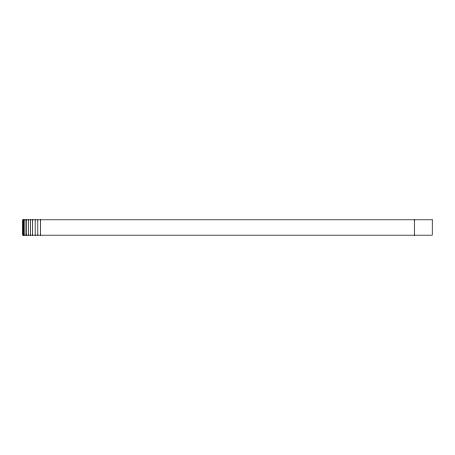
<?xml version="1.0" encoding="UTF-8"?>
<svg xmlns="http://www.w3.org/2000/svg" width="455" height="455" viewBox="0 0 455 455"><rect width="100%" height="100%" fill="white"/><g stroke="black" fill="none" stroke-linecap="round" stroke-linejoin="round"><path stroke-width="0.68" d="M414.312 219.805L414.312 235.184M40.523 219.805L40.523 235.184M37.805 219.805L37.805 235.184M35.177 219.805L35.177 235.184M32.68 219.805L32.68 235.184M30.371 219.805L30.371 235.184M28.301 219.805L28.301 235.184M26.509 219.805L26.509 235.184M25.031 219.805L25.031 235.184M23.893 219.805L23.893 235.184M23.131 219.805L23.131 235.184M432.25 219.805L22.75 219.805L22.75 235.184L432.25 235.184L432.25 219.805"/></g></svg>
